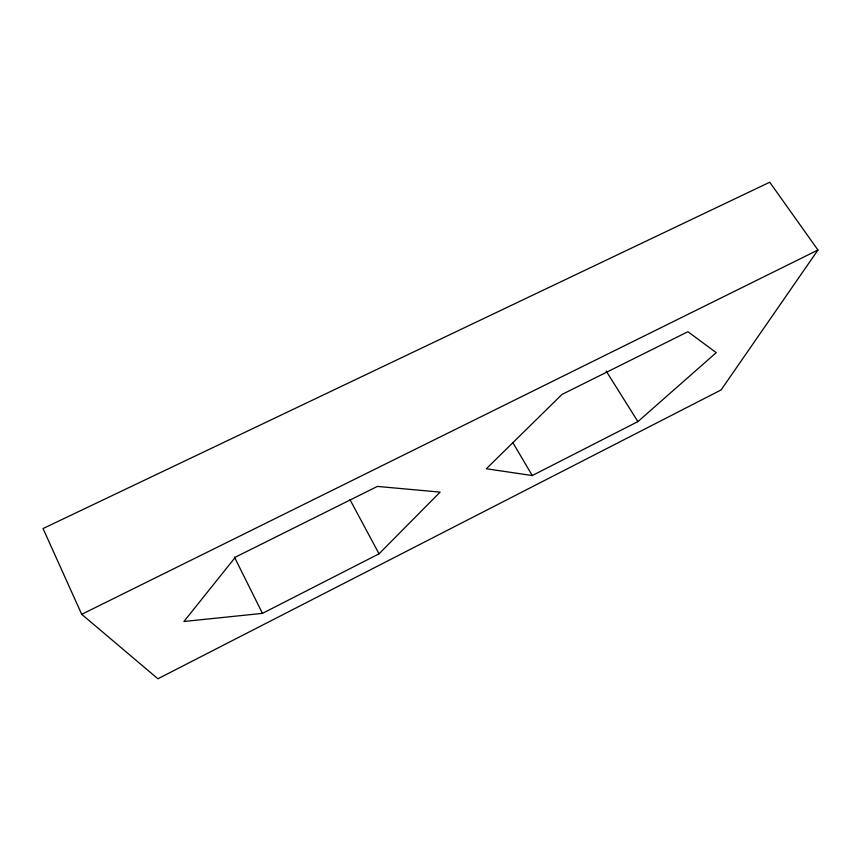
<?xml version="1.0" encoding="UTF-8"?>
<svg xmlns="http://www.w3.org/2000/svg" width="861" height="861" viewBox="0 0 861 861"><rect width="100%" height="100%" fill="white"/><g stroke="black" fill="none" stroke-linecap="round" stroke-linejoin="round"><path stroke-width="1.29" d="M817.95 250.024L721.109 389.925L157.907 678.78L81.709 614.313L43.05 528.536L769.756 182.22L817.95 250.024L81.709 614.313M379.044 553.817L440.111 492.115L377.366 486.411L235.43 557.121L183.953 621.491L262.454 613.366L379.044 553.817L350.018 499.746M637.893 421.61L716.223 352.655L687.917 331.711L561.953 394.456L486.347 468.761L532.281 475.552L637.893 421.61L606.198 371.091M512.779 442.489L532.281 475.552M234.429 557.11L262.454 613.366"/></g></svg>
